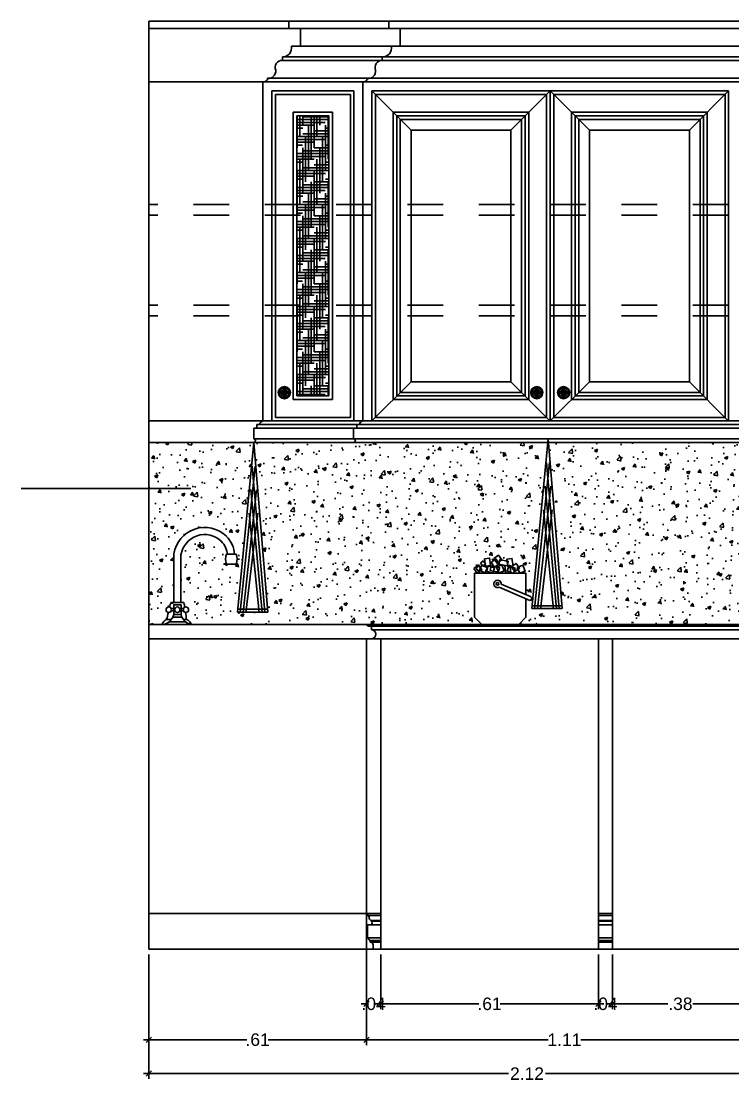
# Model space of a CAD drawing. Header units: millimetres. Extents: x 313 to 326.9, y 157.3 to 165.7.
# Drawn here: x 316.359 to 318.353, y 157.286 to 160.257 of the extents above; entities that cross this region are included whole.
import ezdxf

# ---------------------------------------------------------------- set-up
doc = ezdxf.new("R2010")
doc.units = ezdxf.units.MM
doc.header["$LTSCALE"] = 0.1
doc.header["$MEASUREMENT"] = 0
doc.linetypes.add('HIDDEN', pattern=[0.375, 0.25, -0.125])
for name, color, linetype in [('cotas', 11, 'Continuous'), ('MICROS', 7, 'Continuous'), ('MUEBLE', 7, 'Continuous'), ('MUEBLES', 7, 'Continuous'), ('MUROS', 191, 'Continuous')]:
    doc.layers.add(name, color=color, linetype=linetype)
doc.styles.add('jose', font='swissel.ttf', dxfattribs={"height": 0.035})
doc.dimstyles.new('ISO-25', dxfattribs={"dimscale": 0, "dimtxt": 0.05, "dimasz": 0.015, "dimexe": 0.015, "dimexo": 0.015, "dimgap": 0, "dimtad": 0, "dimtih": 1, "dimtoh": 1, "dimdec": 3, "dimzin": 12, "dimdsep": 46, "dimtxsty": 'jose', "dimblk": 'OBLIQUE', "dimcen": 0.025, "dimdle": 0.015, "dimadec": 3, "dimazin": 3, "dimtfac": 1, "dimtdec": 3, "dimtix": 1, "dimtofl": 0, "dimtmove": 2, "dimatfit": 3, "dimfxl": 1, "dimarcsym": 0})

# ---------------------------------------------------------------- blocks, each defined once
blk = doc.blocks.new('_Oblique')
at = {"layer": 'MUEBLE', "color": 0, "lineweight": -2}
blk.add_line((-0.5, -0.5), (0.5, 0.5), dxfattribs=at)
blk = doc.blocks.new('ILUMINACION')
at = {"layer": 'MUEBLE', "color": 11}
for p, q in [((0, 0), (-0.0457, -0.4754)), ((0.0394, -0.4754), (0, 0)), ((0.0037, -0.0662), (-0.0378, -0.4759)), ((0.0314, -0.4759), (-0.0043, -0.0662)), ((0.0074, -0.1325), (-0.0298, -0.4765)), ((0.0235, -0.4763), (-0.0086, -0.1324)), ((0.0111, -0.1987), (-0.0218, -0.477)), ((0.0155, -0.4768), (-0.0129, -0.1986)), ((-0.0457, -0.4674), (0.0394, -0.4674)), ((-0.0457, -0.4754), (0.0394, -0.4754))]:
    blk.add_line(p, q, dxfattribs=at)
blk = doc.blocks.new('*D50')
at = {"layer": 'cotas', "color": 0, "lineweight": -2}
for p, q in [((318.8362, 157.7421), (318.8362, 157.2938)), ((316.7162, 157.6421), (316.7162, 157.2938)), ((316.7012, 157.3088), (317.724, 157.3088)), ((318.8512, 157.3088), (317.8284, 157.3088))]:
    blk.add_line(p, q, dxfattribs=at)
at = {"layer": 'Defpoints', "color": 0}
for p in [(318.8362, 157.7571), (316.7162, 157.6571), (318.8362, 157.3088)]:
    blk.add_point(p, dxfattribs=at)
at = {"layer": 'cotas', "color": 0, "lineweight": -2, "xscale": 0.015, "yscale": 0.015, "zscale": 0.015, "rotation": 180}
blk.add_blockref('_Oblique', (316.7162, 157.3088), dxfattribs=at)
at = {"layer": 'cotas', "color": 0, "lineweight": -2, "xscale": 0.015, "yscale": 0.015, "zscale": 0.015}
blk.add_blockref('_Oblique', (318.8362, 157.3088), dxfattribs=at)
at = {"layer": 'cotas', "color": 0, "insert": (317.7762, 157.3088), "char_height": 0.035, "attachment_point": 5, "style": 'jose'}
blk.add_mtext('2.12', dxfattribs=at)
blk = doc.blocks.new('*D48')
at = {"layer": 'cotas', "color": 0, "lineweight": -2}
for p, q in [((317.3262, 157.7421), (317.3262, 157.3887)), ((318.4362, 157.7421), (318.4362, 157.3887)), ((317.3112, 157.4037), (317.8351, 157.4037)), ((318.4512, 157.4037), (317.9273, 157.4037))]:
    blk.add_line(p, q, dxfattribs=at)
at = {"layer": 'Defpoints', "color": 0}
for p in [(317.3262, 157.7571), (318.4362, 157.7571), (318.4362, 157.4037)]:
    blk.add_point(p, dxfattribs=at)
at = {"layer": 'cotas', "color": 0, "lineweight": -2, "xscale": 0.015, "yscale": 0.015, "zscale": 0.015, "rotation": 180}
blk.add_blockref('_Oblique', (317.3262, 157.4037), dxfattribs=at)
at = {"layer": 'cotas', "color": 0, "lineweight": -2, "xscale": 0.015, "yscale": 0.015, "zscale": 0.015}
blk.add_blockref('_Oblique', (318.4362, 157.4037), dxfattribs=at)
at = {"layer": 'cotas', "color": 0, "insert": (317.8812, 157.4037), "char_height": 0.035, "attachment_point": 5, "style": 'jose'}
blk.add_mtext('1.11', dxfattribs=at)
blk = doc.blocks.new('*D47')
at = {"layer": 'cotas', "color": 0, "lineweight": -2}
for p, q in [((317.3262, 157.7421), (317.3262, 157.3887)), ((316.7162, 157.6421), (316.7162, 157.3887)), ((316.7012, 157.4037), (316.9913, 157.4037)), ((317.3412, 157.4037), (317.0512, 157.4037))]:
    blk.add_line(p, q, dxfattribs=at)
at = {"layer": 'Defpoints', "color": 0}
for p in [(317.3262, 157.7571), (316.7162, 157.6571), (317.3262, 157.4037)]:
    blk.add_point(p, dxfattribs=at)
at = {"layer": 'cotas', "color": 0, "lineweight": -2, "xscale": 0.015, "yscale": 0.015, "zscale": 0.015, "rotation": 180}
blk.add_blockref('_Oblique', (316.7162, 157.4037), dxfattribs=at)
at = {"layer": 'cotas', "color": 0, "lineweight": -2, "xscale": 0.015, "yscale": 0.015, "zscale": 0.015}
blk.add_blockref('_Oblique', (317.3262, 157.4037), dxfattribs=at)
at = {"layer": 'cotas', "color": 0, "insert": (317.0212, 157.4037), "char_height": 0.035, "attachment_point": 5, "style": 'jose'}
blk.add_mtext('.61', dxfattribs=at)
blk = doc.blocks.new('*D43')
at = {"layer": 'cotas', "color": 0, "lineweight": -2}
for p, q in [((318.0162, 157.6421), (318.0162, 157.4891)), ((318.3962, 157.6421), (318.3962, 157.4891)), ((318.0012, 157.5041), (318.1711, 157.5041)), ((318.4112, 157.5041), (318.2413, 157.5041))]:
    blk.add_line(p, q, dxfattribs=at)
at = {"layer": 'Defpoints', "color": 0}
for p in [(318.0162, 157.6571), (318.3962, 157.6571), (318.3962, 157.5041)]:
    blk.add_point(p, dxfattribs=at)
at = {"layer": 'cotas', "color": 0, "lineweight": -2, "xscale": 0.015, "yscale": 0.015, "zscale": 0.015, "rotation": 180}
blk.add_blockref('_Oblique', (318.0162, 157.5041), dxfattribs=at)
at = {"layer": 'cotas', "color": 0, "lineweight": -2, "xscale": 0.015, "yscale": 0.015, "zscale": 0.015}
blk.add_blockref('_Oblique', (318.3962, 157.5041), dxfattribs=at)
at = {"layer": 'cotas', "color": 0, "insert": (318.2062, 157.5041), "char_height": 0.035, "attachment_point": 5, "style": 'jose'}
blk.add_mtext('.38', dxfattribs=at)
blk = doc.blocks.new('*D42')
at = {"layer": 'cotas', "color": 0, "lineweight": -2}
for p, q in [((317.9762, 157.6421), (317.9762, 157.4891)), ((318.0162, 157.6421), (318.0162, 157.4891)), ((317.9762, 157.5041), (317.9612, 157.5041)), ((318.0162, 157.5041), (318.0312, 157.5041))]:
    blk.add_line(p, q, dxfattribs=at)
at = {"layer": 'Defpoints', "color": 0}
for p in [(317.9762, 157.6571), (318.0162, 157.6571), (318.0162, 157.5041)]:
    blk.add_point(p, dxfattribs=at)
at = {"layer": 'cotas', "color": 0, "lineweight": -2, "xscale": 0.015, "yscale": 0.015, "zscale": 0.015}
blk.add_blockref('_Oblique', (317.9762, 157.5041), dxfattribs=at)
at = {"layer": 'cotas', "color": 0, "lineweight": -2, "xscale": 0.015, "yscale": 0.015, "zscale": 0.015, "rotation": 180}
blk.add_blockref('_Oblique', (318.0162, 157.5041), dxfattribs=at)
at = {"layer": 'cotas', "color": 0, "insert": (317.9962, 157.5041), "char_height": 0.035, "attachment_point": 5, "style": 'jose'}
blk.add_mtext('.04', dxfattribs=at)
blk = doc.blocks.new('*D41')
at = {"layer": 'cotas', "color": 0, "lineweight": -2}
for p, q in [((317.3662, 157.6421), (317.3662, 157.4891)), ((317.9762, 157.6421), (317.9762, 157.4891)), ((317.3512, 157.5041), (317.6413, 157.5041)), ((317.9912, 157.5041), (317.7012, 157.5041))]:
    blk.add_line(p, q, dxfattribs=at)
at = {"layer": 'Defpoints', "color": 0}
for p in [(317.3662, 157.6571), (317.9762, 157.6571), (317.9762, 157.5041)]:
    blk.add_point(p, dxfattribs=at)
at = {"layer": 'cotas', "color": 0, "lineweight": -2, "xscale": 0.015, "yscale": 0.015, "zscale": 0.015, "rotation": 180}
blk.add_blockref('_Oblique', (317.3662, 157.5041), dxfattribs=at)
at = {"layer": 'cotas', "color": 0, "lineweight": -2, "xscale": 0.015, "yscale": 0.015, "zscale": 0.015}
blk.add_blockref('_Oblique', (317.9762, 157.5041), dxfattribs=at)
at = {"layer": 'cotas', "color": 0, "insert": (317.6712, 157.5041), "char_height": 0.035, "attachment_point": 5, "style": 'jose'}
blk.add_mtext('.61', dxfattribs=at)
blk = doc.blocks.new('*D40')
at = {"layer": 'cotas', "color": 0, "lineweight": -2}
for p, q in [((317.3262, 157.7421), (317.3262, 157.4891)), ((317.3662, 157.6421), (317.3662, 157.4891)), ((317.3262, 157.5041), (317.3112, 157.5041)), ((317.3662, 157.5041), (317.3812, 157.5041))]:
    blk.add_line(p, q, dxfattribs=at)
at = {"layer": 'Defpoints', "color": 0}
for p in [(317.3262, 157.7571), (317.3662, 157.6571), (317.3662, 157.5041)]:
    blk.add_point(p, dxfattribs=at)
at = {"layer": 'cotas', "color": 0, "lineweight": -2, "xscale": 0.015, "yscale": 0.015, "zscale": 0.015}
blk.add_blockref('_Oblique', (317.3262, 157.5041), dxfattribs=at)
at = {"layer": 'cotas', "color": 0, "lineweight": -2, "xscale": 0.015, "yscale": 0.015, "zscale": 0.015, "rotation": 180}
blk.add_blockref('_Oblique', (317.3662, 157.5041), dxfattribs=at)
at = {"layer": 'cotas', "color": 0, "insert": (317.3462, 157.5041), "char_height": 0.035, "attachment_point": 5, "style": 'jose'}
blk.add_mtext('.04', dxfattribs=at)
blk = doc.blocks.new('hielos')
at = {"layer": 'MICROS', "color": 142, "linetype": 'ByBlock'}
for points in [[(-0.0441, 0.1841), (-0.0299, 0.1861), (-0.027, 0.1656), (-0.0412, 0.1635)], [(-0.0257, 0.1736), (-0.0124, 0.1834), (-0.0026, 0.17), (-0.0159, 0.1603)], [(-0.0184, 0.1847), (-0.0051, 0.1945), (0.0046, 0.1811), (-0.0087, 0.1714)], [(-0.0014, 0.1819), (0.0225, 0.1768), (0.0198, 0.1642), (-0.0041, 0.1693)], [(0.0187, 0.1828), (0.0329, 0.1849), (0.0358, 0.1643), (0.0216, 0.1622)], [(-0.0744, 0.157), (-0.061, 0.1667), (-0.0513, 0.1534), (-0.0646, 0.1437)], [(-0.0677, 0.1572), (-0.06, 0.1638), (-0.0531, 0.1556), (-0.0607, 0.1491)], [(-0.0361, 0.1582), (-0.0428, 0.1447), (-0.0582, 0.1524), (-0.0515, 0.1659)], [(-0.0557, 0.1713), (-0.0481, 0.1778), (-0.0411, 0.1697), (-0.0487, 0.1631)], [(-0.0165, 0.1582), (-0.0212, 0.1439), (-0.0389, 0.1497), (-0.0342, 0.164)], [(-0.0257, 0.164), (-0.0019, 0.1588), (-0.0046, 0.1462), (-0.0284, 0.1513)], [(-0.0108, 0.1606), (0.0045, 0.167), (0.0113, 0.1504), (-0.0039, 0.1441)], [(0.0127, 0.1641), (0.0269, 0.1661), (0.0298, 0.1455), (0.0156, 0.1435)], [(0.042, 0.1573), (0.0373, 0.143), (0.0196, 0.1488), (0.0243, 0.1631)], [(0.0311, 0.1612), (0.0444, 0.171), (0.0542, 0.1577), (0.0409, 0.1479)], [(0.0477, 0.1598), (0.063, 0.1661), (0.0698, 0.1496), (0.0546, 0.1432)]]:
    blk.add_lwpolyline(points, close=True, dxfattribs=at)
at = {"layer": 'MUEBLES', "color": 40}
for p, q in [((-0.0027, 0.1048), (0.0832, 0.0673)), ((0.0026, 0.113), (0.0863, 0.077))]:
    blk.add_line(p, q, dxfattribs=at)
blk.add_lwpolyline([(0.0719, 0.0832), (0.0719, 0.1436), (-0.0719, 0.1436), (-0.0719, 0.02), (-0.0519, 0), (0.0519, 0), (0.0719, 0.02), (0.0719, 0.0722)], dxfattribs=at)
blk.add_circle((-0.0076, 0.1137), 0.00384, dxfattribs=at)
for centre, radius, start, end in [((-0.0076, 0.1137), 0.0102, 355.8798, 298.897), ((0.0825, 0.0731), 0.00584, 276.8387, 36.6534)]:
    blk.add_arc(centre, radius, start, end, dxfattribs=at)
blk = doc.blocks.new('jacaj5')
at = {"layer": 'cotas'}
for p, q in [((0.0075, -0.023), (0.0375, -0.023)), ((0.0225, -0.023), (0.0085, -0.0177)), ((0.0225, -0.023), (0.0085, -0.0283)), ((0.0225, -0.023), (0.0119, -0.0124)), ((0.0225, -0.023), (0.0119, -0.0336)), ((0.0225, -0.023), (0.0175, -0.0089)), ((0.0225, -0.023), (0.0175, -0.0371)), ((0.0225, -0.038), (0.0225, -0.008)), ((0.0225, -0.023), (0.0276, -0.0089)), ((0.0225, -0.023), (0.0332, -0.0124)), ((0.0225, -0.023), (0.0366, -0.0177)), ((0.0225, -0.023), (0.0332, -0.0336)), ((0.0225, -0.023), (0.0276, -0.0371)), ((0.0225, -0.023), (0.0366, -0.0283))]:
    blk.add_line(p, q, dxfattribs=at)
for radius in [0.017, 0.015]:
    blk.add_circle((0.0225, -0.023), radius, dxfattribs=at)

msp = doc.modelspace()

# ---------------------------------------------------------------- hatches: boundary and pattern name
at = {"layer": 'MUEBLE'}
h = msp.add_hatch(dxfattribs=at)
h.set_pattern_fill('HOUND', color=254, scale=0.005, style=0)
h.set_pattern_definition([(0, (-24.3871755, 32.2672165), (0.03175, 0.0079375), [0.127, -0.0635]), (90, (-24.3871755, 32.2672165), (-0.0079375, -0.03175), [0.127, -0.0635])])
h.paths.add_polyline_path([(317.2212, 159.9921), (317.1312, 159.9921), (317.1312, 159.2071), (317.2212, 159.2071)])
h = msp.add_hatch(dxfattribs=at)
h.set_pattern_fill('AR-CONC', color=254, scale=0.0005, style=0)
h.set_pattern_definition([(50, (-25.55085, 1.66305), (0.091092334, -0.007969543), [0.009525, -0.104775]), (355, (-25.55085, 1.66305), (-0.017621413, 0.095528321), [0.00762, -0.08382]), (100.451, (-25.54326, 1.66238), (0.07347125, 0.087558344), [0.008095, -0.089045]), (46.1842, (-25.55085, 1.68845), (0.13553952, -0.021021164), [0.0142875, -0.1571625]), (96.6356, (-25.53955, 1.6867), (0.118702117, 0.12371278), [0.0121425, -0.1335675]), (351.184, (-25.55085, 1.68845), (0.118702303, 0.12371256), [0.01143, -0.12573]), (21, (-25.53815, 1.6821), (0.07580744, -0.051132759), [0.009525, -0.104775]), (326, (-25.53815, 1.6821), (0.030901014, 0.092093983), [0.00762, -0.08382]), (71.4514, (-25.53183, 1.67784), (0.106708245, 0.040961429), [0.008095, -0.089045]), (37.5, (-25.55085, 1.663047), (0.0015443016, 0.0422775194), [0, -0.082804, 0, -0.08509, 0, -0.0841375]), (7.5, (-25.55085, 1.663047), (0.033409831, 0.0500902874), [0, -0.048514, 0, -0.080899, 0, -0.0320675]), (327.5, (-25.57917, 1.663047), (0.0677952976, -0.002864372), [0, -0.03175, 0, -0.09906, 0, -0.131445]), (317.5, (-25.59187, 1.66305), (0.074064591, 0.0127132455), [0, -0.041275, 0, -0.065786, 0, -0.093345])])
h.paths.add_polyline_path([(318.6862, 158.5671), (318.6862, 158.6721), (318.6784, 158.6721), (318.6784, 158.6771), (318.6747, 158.6771), (318.6747, 158.6971), (318.6682, 158.6971), (318.6682, 158.7021), (318.6643, 158.7021, 0.342603), (318.6587, 158.7071), (318.6579, 158.7071), (318.6579, 158.7171), (318.6527, 158.7171, -1), (318.6527, 158.7571), (318.6862, 158.7571), (318.6862, 159.1371, 0.352138), (318.6769, 159.1271), (318.6691, 159.1271), (318.6691, 159.1171), (318.6604, 159.1171), (318.6604, 159.0871, -1), (318.6604, 159.0771), (318.5117, 159.0771), (318.5511, 158.6016), (318.4659, 158.6016), (318.5117, 159.0771), (317.8362, 159.0771), (317.8748, 158.6116), (317.7896, 158.6116), (317.8344, 159.0771), (317.0104, 159.0771), (317.0498, 158.6016), (316.9646, 158.6016), (317.0104, 159.0771), (316.7162, 159.0771), (316.7162, 158.5671), (316.7531, 158.5671, -0.257231), (316.7669, 158.5808, -0.006297), (316.7711, 158.6007, -0.37105), (316.7645, 158.6083, -0.791418), (316.7791, 158.6118), (316.786, 158.6118), (316.786, 158.6221), (316.8066, 158.6221), (316.8066, 158.6118), (316.8135, 158.6118, -0.791418), (316.828, 158.6083, -0.455324), (316.8193, 158.6007, -0.006397), (316.8219, 158.5808, -0.257231), (316.8356, 158.5671), (317.6493, 158.5671), (317.6293, 158.5871), (317.6293, 158.7107), (317.6365, 158.7107), (317.6366, 158.7107), (317.6269, 158.7241), (317.6402, 158.7338), (317.6461, 158.7257), (317.6499, 158.7332), (317.6455, 158.7384), (317.6531, 158.7449), (317.659, 158.7381), (317.6571, 158.7512), (317.6713, 158.7532), (317.6744, 158.7313), (317.6839, 158.7292), (317.6755, 158.7407), (317.6856, 158.748), (317.6828, 158.7518), (317.6961, 158.7615), (317.7063, 158.7476), (317.7206, 158.7445), (317.7199, 158.7499), (317.7341, 158.7519), (317.737, 158.7317), (317.7456, 158.7381), (317.7527, 158.7284), (317.7642, 158.7332), (317.771, 158.7166), (317.7567, 158.7107), (317.7731, 158.7107), (317.7731, 158.6503), (317.7884, 158.6437, -0.576273), (317.7844, 158.6344), (317.7731, 158.6393), (317.7731, 158.5871), (317.7531, 158.5671)])
h.paths.add_polyline_path([(316.9336, 158.8143, 0.614355), (316.7864, 158.7635), (316.7864, 158.6282), (316.8064, 158.6282), (316.8064, 158.762, -0.607428), (316.9197, 158.8, -0.181511), (316.9364, 158.7638), (316.9564, 158.7638, 0.186847)], flags=16)
h.paths.add_polyline_path([(316.961, 158.7363), (316.9344, 158.7363, -0.209442), (316.9344, 158.7638), (316.961, 158.7638, -0.209442)], flags=16)

# ---------------------------------------------------------------- linework, layer by layer
for p, q in [((317.0104, 159.1171), (317.0104, 159.0871)), ((317.0191, 159.1271), (317.0191, 159.1171)), ((317.2904, 159.1171), (317.2904, 159.0871)), ((317.2991, 159.1271), (317.2991, 159.1171)), ((316.7162, 159.0771), (318.6604, 159.0771))]:
    msp.add_line(p, q)
at = {"color": 31}
for p, q in [((316.961, 158.7363), (316.9344, 158.7363)), ((316.786, 158.6118), (316.7791, 158.6118)), ((316.786, 158.6049), (316.7791, 158.6049)), ((316.8066, 158.6118), (316.8135, 158.6118)), ((316.8066, 158.6049), (316.8135, 158.6049)), ((316.7669, 158.5808), (316.7791, 158.5808)), ((316.8095, 158.5877), (316.7833, 158.5877)), ((316.8135, 158.5808), (316.8219, 158.5808)), ((316.7531, 158.5671), (316.8356, 158.5671)), ((316.7585, 158.5671), (316.8341, 158.5671)), ((316.772, 158.574), (316.8206, 158.574))]:
    msp.add_line(p, q, dxfattribs=at)
msp.add_lwpolyline([(316.786, 158.5946), (316.786, 158.6221), (316.8066, 158.6221), (316.8066, 158.5946)], close=True, dxfattribs=at)
for centre in [(316.7722, 158.6083), (316.7963, 158.6083), (316.8203, 158.6083)]:
    msp.add_circle(centre, 0.00769, dxfattribs=at)
for centre, radius, start, end in [((317.0378, 159.1263), 0.0109, 98.3685, 175.9649), ((317.3178, 159.1263), 0.0109, 98.3685, 175.9649), ((317.0104, 159.0821), 0.005, 270, 90), ((317.2904, 159.0821), 0.005, 270, 90)]:
    msp.add_arc(centre, radius, start, end)
for centre, radius, start, end in [((316.9658, 158.75), 0.0343, 156.3417, 203.6583), ((316.9296, 158.75), 0.0343, 336.3417, 23.6583), ((317.5589, 158.4235), 0.8075, 165.3216, 166.2378), ((316.0435, 158.4901), 0.7836, 9.1916, 10.1468), ((316.7725, 158.5615), 0.0201, 106.1502, 163.8498), ((316.7482, 158.6049), 0.0392, 285.2551, 344.7449), ((317.5589, 158.4235), 0.8075, 167.3249, 168.7681), ((316.8444, 158.6049), 0.0392, 195.2551, 254.7449), ((316.0435, 158.4901), 0.7836, 6.6483, 8.1144), ((316.8162, 158.5615), 0.0201, 16.1502, 73.8498)]:
    msp.add_arc(centre, radius, start, end, dxfattribs=at)
at = {"layer": 'MUEBLE', "color": 0}
for p, q in [((316.7162, 160.2571), (319.6436, 160.2571)), ((316.7162, 160.2571), (316.7162, 157.6571)), ((317.1091, 160.2371), (317.1091, 160.2571)), ((317.3891, 160.2371), (317.3891, 160.2571)), ((318.7912, 160.2371), (316.7162, 160.2371)), ((318.7912, 160.1871), (317.1162, 160.1871)), ((318.7413, 160.1571), (317.0906, 160.1571)), ((318.7413, 160.1571), (317.0906, 160.1571)), ((318.7413, 160.1571), (317.0906, 160.1571)), ((318.7413, 160.1571), (317.0906, 160.1571)), ((318.6899, 160.0871), (316.7162, 160.0871)), ((317.0362, 160.0871), (317.0362, 159.1371)), ((317.2912, 160.0621), (317.0612, 160.0621)), ((317.0612, 160.0621), (317.0612, 159.1371)), ((317.2912, 160.0621), (317.2912, 159.1371)), ((317.3162, 160.0871), (317.3162, 159.1371)), ((317.3412, 160.0621), (317.8412, 160.0621)), ((317.3412, 160.0621), (317.3412, 159.1371)), ((317.3412, 160.0621), (317.3412, 159.1371)), ((318.3412, 160.0621), (317.3412, 160.0621)), ((317.8412, 160.0621), (317.8412, 159.1371)), ((317.8412, 160.0621), (317.8412, 159.1371)), ((317.8412, 160.0621), (317.8412, 159.1371)), ((317.8412, 160.0621), (317.8412, 159.1371)), ((317.8412, 160.0621), (317.8412, 159.1371)), ((317.8412, 160.0621), (317.8412, 159.1371)), ((318.3412, 160.0621), (318.3412, 159.1371)), ((317.4112, 159.9921), (317.4112, 159.2071)), ((317.4112, 159.9921), (317.7712, 159.9921)), ((317.7712, 159.9921), (317.7712, 159.2071)), ((317.9112, 159.9921), (318.2712, 159.9921)), ((317.9112, 159.9921), (317.9112, 159.2071)), ((318.2712, 159.9921), (318.2712, 159.2071)), ((317.3162, 159.9621), (317.3162, 159.9221)), ((317.7712, 159.2071), (317.4112, 159.2071)), ((318.2712, 159.2071), (317.9112, 159.2071)), ((318.6862, 159.1371), (316.7162, 159.1371)), ((316.7162, 159.0771), (318.6604, 159.0771)), ((316.7162, 158.5671), (318.6862, 158.5671)), ((316.7162, 158.5271), (318.6862, 158.5271)), ((317.3262, 158.5271), (317.3262, 157.7571)), ((317.3662, 158.5271), (317.3662, 157.6571)), ((317.9762, 158.5271), (317.9762, 157.6571)), ((318.0162, 158.5271), (318.0162, 157.6571)), ((316.7162, 157.7571), (317.3662, 157.7571)), ((316.7162, 157.7571), (317.3662, 157.7571)), ((317.3262, 157.7571), (317.3262, 157.6571)), ((317.3262, 157.7571), (317.3662, 157.7571)), ((317.9762, 157.7571), (318.0162, 157.7571)), ((316.7162, 157.6571), (319.7458, 157.6571)), ((317.3262, 157.6571), (317.3977, 157.6571))]:
    msp.add_line(p, q, dxfattribs=at)
at = {"layer": 'MUEBLE', "color": 31}
for p, q in [((317.4512, 159.9521), (317.3412, 160.0621)), ((317.7312, 159.9521), (317.8412, 160.0621)), ((317.9512, 159.9521), (317.8412, 160.0621)), ((318.2312, 159.9521), (318.3412, 160.0621)), ((317.0712, 160.0521), (317.0712, 159.1471)), ((317.2812, 160.0521), (317.0712, 160.0521)), ((317.2812, 160.0521), (317.2812, 159.1471)), ((317.3512, 160.0521), (317.3512, 159.1471)), ((317.3512, 160.0521), (317.8312, 160.0521)), ((317.8312, 160.0521), (317.8312, 159.1471)), ((317.8512, 160.0521), (317.8512, 159.1471)), ((318.3312, 160.0521), (317.8512, 160.0521)), ((318.3312, 160.0521), (318.3312, 159.1471)), ((317.1212, 160.0021), (317.1212, 159.1971)), ((317.2312, 160.0021), (317.1212, 160.0021)), ((317.2312, 160.0021), (317.2312, 159.1971)), ((317.4012, 160.0021), (317.4012, 159.1971)), ((317.4012, 160.0021), (317.7812, 160.0021)), ((317.7812, 160.0021), (317.7812, 159.1971)), ((317.9012, 160.0021), (318.2812, 160.0021)), ((317.9012, 160.0021), (317.9012, 159.1971)), ((318.2812, 160.0021), (318.2812, 159.1971)), ((317.1312, 159.9921), (317.1312, 159.2071)), ((317.2212, 159.9921), (317.1312, 159.9921)), ((317.2212, 159.9921), (317.2212, 159.2071)), ((317.4212, 159.9821), (317.4212, 159.2171)), ((317.4212, 159.9821), (317.7612, 159.9821)), ((317.7612, 159.9821), (317.7612, 159.2171)), ((317.9212, 159.9821), (318.2612, 159.9821)), ((317.9212, 159.9821), (317.9212, 159.2171)), ((318.2612, 159.9821), (318.2612, 159.2171)), ((317.4512, 159.9521), (317.4512, 159.2471)), ((317.4512, 159.9521), (317.7312, 159.9521)), ((317.7312, 159.9521), (317.7312, 159.2471)), ((317.9512, 159.9521), (318.2312, 159.9521)), ((317.9512, 159.9521), (317.9512, 159.2471)), ((318.2312, 159.9521), (318.2312, 159.2471)), ((317.4512, 159.2471), (317.3412, 159.1371)), ((317.7312, 159.2471), (317.4512, 159.2471)), ((317.7312, 159.2471), (317.8404, 159.1371)), ((317.9512, 159.2471), (317.8412, 159.1371)), ((318.2312, 159.2471), (317.9512, 159.2471)), ((318.2312, 159.2471), (318.3404, 159.1371)), ((317.2212, 159.2071), (317.1312, 159.2071)), ((317.7612, 159.2171), (317.4212, 159.2171)), ((318.2612, 159.2171), (317.9212, 159.2171)), ((317.2312, 159.1971), (317.1212, 159.1971)), ((317.7812, 159.1971), (317.4012, 159.1971)), ((318.2812, 159.1971), (317.9012, 159.1971)), ((317.2812, 159.1471), (317.0712, 159.1471)), ((317.8312, 159.1471), (317.3512, 159.1471)), ((317.8512, 159.1471), (318.3312, 159.1471))]:
    msp.add_line(p, q, dxfattribs=at)
at = {"layer": 'MUEBLE', "color": 61, "linetype": 'HIDDEN', "ltscale": 2}
for p, q in [((318.3412, 159.7439), (316.7162, 159.7439)), ((318.3412, 159.7139), (316.7162, 159.7139)), ((318.3412, 159.4614), (316.7162, 159.4614)), ((318.3412, 159.4314), (316.7162, 159.4314))]:
    msp.add_line(p, q, dxfattribs=at)
at = {"layer": 'MUEBLE', "color": 11}
for p, q in [((317.335, 158.5621), (318.6862, 158.5621)), ((317.34, 158.5521), (318.6862, 158.5521))]:
    msp.add_line(p, q, dxfattribs=at)
at = {"layer": 'MUEBLES'}
for p, q in [((317.1412, 160.1871), (317.1412, 160.2371)), ((317.4212, 160.1871), (317.4212, 160.2371)), ((317.0906, 160.1471), (317.0906, 160.1571)), ((317.3706, 160.1471), (317.3706, 160.1571)), ((317.34, 158.5621), (317.34, 158.5521)), ((317.3296, 157.7571), (317.3296, 157.7521)), ((317.3293, 157.7259), (317.3293, 157.6891)), ((317.3393, 157.7359), (317.3393, 157.7381)), ((317.3367, 157.6821), (317.3367, 157.6771)), ((317.3451, 157.6691), (317.3451, 157.6571))]:
    msp.add_line(p, q, dxfattribs=at)
at = {"layer": 'MUEBLES', "color": 11}
for p, q in [((318.7413, 160.1571), (317.0906, 160.1571)), ((318.7406, 160.1471), (317.0887, 160.1471)), ((318.7045, 160.0971), (317.049, 160.0971)), ((317.0104, 159.1171), (318.6691, 159.1171)), ((317.0191, 159.1271), (318.6769, 159.1271)), ((317.0104, 159.0871), (318.6604, 159.0871)), ((317.3662, 157.7521), (317.3296, 157.7521)), ((318.0162, 157.7521), (317.9762, 157.7521)), ((317.3662, 157.7259), (317.3293, 157.7259)), ((317.3662, 157.7381), (317.339, 157.7381)), ((317.3662, 157.7359), (317.3393, 157.7359)), ((318.0162, 157.7381), (317.9762, 157.7381)), ((318.0162, 157.7359), (317.9762, 157.7359)), ((318.0162, 157.7259), (317.9762, 157.7259)), ((317.3662, 157.6891), (317.3293, 157.6891)), ((318.0162, 157.6891), (317.9762, 157.6891)), ((317.3662, 157.6821), (317.3367, 157.6821)), ((317.3662, 157.6771), (317.3367, 157.6771)), ((318.0162, 157.6821), (317.9762, 157.6821)), ((318.0162, 157.6771), (317.9762, 157.6771))]:
    msp.add_line(p, q, dxfattribs=at)
at = {"layer": 'MUEBLES'}
for centre, radius, start, end in [((317.091, 160.1827), 0.0256, 269.2035, 9.8371), ((317.371, 160.1827), 0.0256, 269.2035, 9.8371), ((317.0517, 160.1171), 0.0203, 262.1705, 7.2036), ((317.0897, 160.1276), 0.0195, 87.2087, 203.8892), ((317.3317, 160.1171), 0.0203, 262.1705, 7.2036), ((317.3697, 160.1276), 0.0195, 87.2087, 203.8892), ((317.038, 160.0979), 0.011, 260.3949, 355.8191), ((317.318, 160.0979), 0.011, 260.3949, 355.8191), ((317.3347, 158.5718), 0.00974, 209.0883, 271.6877), ((317.3398, 158.5395), 0.0125, 276.4769, 89.0316), ((317.328, 157.7468), 0.00561, 2.5315, 70.853), ((317.3429, 157.7465), 0.00929, 176.5992, 244.7391), ((317.3373, 157.731), 0.00528, 284.8075, 68.1777), ((317.3388, 157.6893), 0.00748, 181.4929, 254.0752), ((317.3371, 157.6691), 0.008, 0, 90)]:
    msp.add_arc(centre, radius, start, end, dxfattribs=at)
at = {"layer": 'MUROS', "color": 31}
for p, q in [((316.7864, 158.6282), (316.7864, 158.7644)), ((316.8064, 158.6282), (316.8064, 158.762)), ((316.9344, 158.7638), (316.9613, 158.7638)), ((316.9344, 158.7638), (316.961, 158.7638)), ((316.7777, 158.6282), (316.8149, 158.6282))]:
    msp.add_line(p, q, dxfattribs=at)
for centre, radius, start, end in [((316.8729, 158.7516), 0.0873, 45.8777, 171.0673), ((316.8729, 158.7516), 0.0673, 45.8777, 171.0673), ((316.8798, 158.7596), 0.0767, 2.5705, 45.4929), ((316.8798, 158.7596), 0.0567, 2.5705, 45.4929)]:
    msp.add_arc(centre, radius, start, end, dxfattribs=at)

# ---------------------------------------------------------------- block references
at = {"layer": 'MUEBLE', "color": 0, "rotation": 2.398081733190338e-11}
for p in [(317.0737, 159.2395), (317.8564, 159.2395)]:
    msp.add_blockref('jacaj5', p, dxfattribs=at)
at = {"layer": 'MUEBLE', "color": 0, "xscale": -1, "rotation": 359.999999999976}
msp.add_blockref('jacaj5', (317.826, 159.2395), dxfattribs=at)
at = {"layer": 'MUEBLE'}
for p in [(317.8354, 159.0871), (317.0104, 159.0771)]:
    msp.add_blockref('ILUMINACION', p, dxfattribs=at)
at = {"layer": 'MUEBLE', "color": 0}
msp.add_blockref('hielos', (317.7012, 158.5671), dxfattribs=at)

# ---------------------------------------------------------------- dimensions: what is measured, and where the dimension line sits
at = {"layer": 'cotas'}
for base, p1, p2, picture, middle in [((318.8362, 157.3088), (316.7162, 157.6571), (318.8362, 157.7571), '*D50', (317.7762, 157.3088)), ((317.3262, 157.4037), (316.7162, 157.6571), (317.3262, 157.7571), '*D47', (317.0212, 157.4037)), ((318.4362, 157.4037), (317.3262, 157.7571), (318.4362, 157.7571), '*D48', (317.8812, 157.4037)), ((317.3662, 157.5041), (317.3262, 157.7571), (317.3662, 157.6571), '*D40', (317.3462, 157.5041)), ((317.9762, 157.5041), (317.3662, 157.6571), (317.9762, 157.6571), '*D41', (317.6712, 157.5041)), ((318.0162, 157.5041), (317.9762, 157.6571), (318.0162, 157.6571), '*D42', (317.9962, 157.5041)), ((318.3962, 157.5041), (318.0162, 157.6571), (318.3962, 157.6571), '*D43', (318.2062, 157.5041))]:
    dim = msp.add_linear_dim(base=base, p1=p1, p2=p2, dimstyle='ISO-25', override={"dimscale": 1}, dxfattribs=at)
    dim.commit()
    dim.dimension.update_dxf_attribs({"geometry": picture, "text_midpoint": middle})

# ---------------------------------------------------------------- leaders
msp.add_leader([(316.8339, 158.948), (316.3587, 158.948)], dimstyle='ISO-25', override={"dimscale": 1}, dxfattribs=at)

doc.saveas('drawing.dxf')
